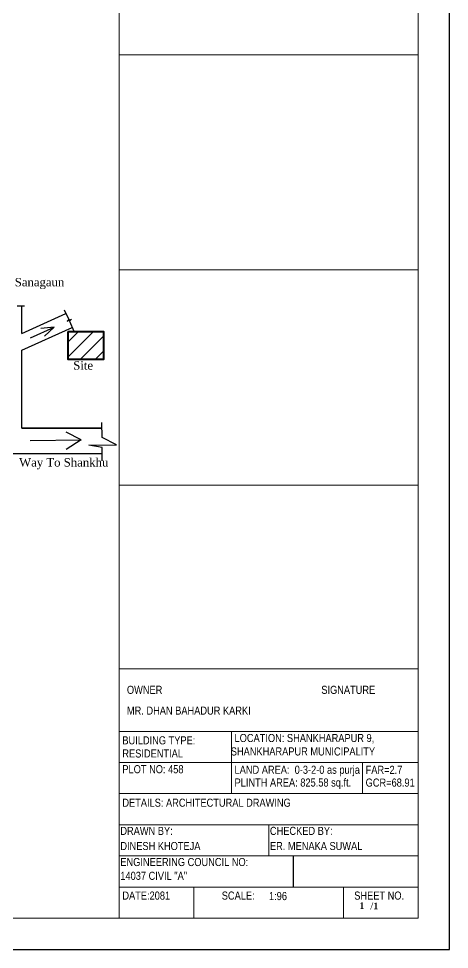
# Model space of a CAD drawing. Header units: inches. Extents: x -4763 to -1586, y -14268 to -12020.
# Drawn here: x -2226 to -1586, y -14268 to -12884 of the extents above; entities that cross this region are included whole.
import ezdxf

# ---------------------------------------------------------------- set-up
doc = ezdxf.new("R2010")
doc.units = ezdxf.units.IN
doc.header["$LTSCALE"] = 0.5
doc.header["$MEASUREMENT"] = 0
doc.linetypes.add('DASHED2', pattern=[0.375, 0.25, -0.125])
doc.layers.add('A-Wall', color=7, linetype='Continuous')
for name, color, linetype, lineweight in [('DW-SEC', 24, 'Continuous', 25), ('ELE1', 3, 'Continuous', 9), ('river', 7, 'DASHED2', 25), ('TEXT', 220, 'Continuous', 9), ('Text 0.200', 122, 'Continuous', 20), ('wall', 20, 'Continuous', 40)]:
    doc.layers.add(name, color=color, linetype=linetype, lineweight=lineweight)
doc.styles.add('14 INCH', font='times.ttf', dxfattribs={"height": 14})
doc.styles.add('ordinary', font='ARIALN.TTF')
doc.styles.get("Standard").update_dxf_attribs({"font": 'arial.ttf'})

msp = doc.modelspace()

# ---------------------------------------------------------------- hatches: boundary and pattern name
at = {"layer": 'DW-SEC'}
h = msp.add_hatch(dxfattribs=at)
h.set_pattern_fill('ANSI31', color=256, scale=125)
h.set_pattern_definition([(45, (-45551.457, 3804.172), (-11.0485435, 11.0485435), [])])
h.paths.add_polyline_path([(-2099.7, -13349.5), (-2152.2, -13349.5), (-2152.2, -13391.1), (-2099.7, -13391.1)])

# ---------------------------------------------------------------- linework, layer by layer
at = {"layer": 'A-Wall', "ltscale": 50}
msp.add_line((-1817.9, -14129), (-1817.9, -14175.3), dxfattribs=at)
at = {"layer": 'Defpoints'}
msp.add_lwpolyline([(-1585.6, -12020), (-4763.2, -12020), (-4763.2, -14268), (-1585.6, -14268)], close=True, dxfattribs=at)
at = {"layer": 'ELE1'}
for p, q in [((-2076.5, -14221.7), (-2076.5, -12066.3)), ((-1631.9, -12938.1), (-2076.5, -12938.1)), ((-1631.9, -13257.9), (-2076.5, -13257.9)), ((-1631.9, -13577.7), (-2076.5, -13577.7))]:
    msp.add_line(p, q, dxfattribs=at)
msp.add_lwpolyline([(-4716.9, -12066.3), (-1631.9, -12066.3), (-1631.9, -14221.7), (-4716.9, -14221.7)], close=True, dxfattribs=at)
msp.add_lwpolyline([(-4716.9, -12066.3), (-1631.9, -12066.3), (-1631.9, -14221.7), (-4716.9, -14221.7)], close=True, dxfattribs=at)
at = {"layer": 'river', "color": 1, "linetype": 'Continuous', "ltscale": 10}
for p, q in [((-2217.3, -13311.7), (-2228.3, -13311.7)), ((-2221.5, -13352.1), (-2221.5, -13311.7)), ((-2221.5, -13352.1), (-2155.7, -13322.5)), ((-2221.5, -13377.2), (-2146.3, -13343.4)), ((-2208.2, -13358.8), (-2173.1, -13343)), ((-2173.1, -13343), (-2192.9, -13345)), ((-2173.1, -13343), (-2187.4, -13356.2)), ((-2221.5, -13493.2), (-2221.5, -13377.2)), ((-2102, -13507), (-2102.1, -13484.4)), ((-2221.5, -13493.2), (-2102.1, -13493.2)), ((-2102.1, -13493.2), (-2221.5, -13493.2)), ((-2133, -13510.5), (-2155.4, -13499.1)), ((-2209.1, -13511.2), (-2133, -13510.5)), ((-2133, -13510.5), (-2155.4, -13524.7)), ((-2121.6, -13518.3), (-2080.3, -13517.9)), ((-2102, -13522), (-2121.6, -13518.3)), ((-2080.3, -13517.9), (-2102, -13507)), ((-2102, -13531.4), (-2504.4, -13531.4)), ((-2102, -13541.6), (-2102, -13522))]:
    msp.add_line(p, q, dxfattribs=at)
msp.add_lwpolyline([(-2158.2, -13317), (-2151.6, -13331.7), (-2153.8, -13334), (-2147.2, -13331.2), (-2150.5, -13334.2), (-2143.9, -13348.9)], dxfattribs=at)
at = {"layer": 'TEXT'}
for p, q in [((-2076.5, -13851.1), (-1631.9, -13851.1)), ((-2076.5, -13943.8), (-1631.9, -13943.8)), ((-1909.7, -13943.8), (-1909.7, -14036.4)), ((-2076.5, -13990.1), (-1631.9, -13990.1)), ((-1714.8, -13990.1), (-1714.8, -14036.4)), ((-2076.5, -14036.4), (-1631.9, -14036.4)), ((-2076.5, -14082.7), (-1631.9, -14082.7)), ((-1854.2, -14082.7), (-1854.2, -14129.1)), ((-2076.5, -14129), (-1631.9, -14129)), ((-2076.5, -14175.3), (-1631.9, -14175.3)), ((-1965.4, -14221.7), (-1965.4, -14175.3)), ((-1743.1, -14221.7), (-1743.1, -14175.3))]:
    msp.add_line(p, q, dxfattribs=at)
at = {"layer": 'wall'}
msp.add_lwpolyline([(-2152.2, -13349.5), (-2099.7, -13349.5), (-2099.7, -13391.1), (-2152.2, -13391.1)], close=True, dxfattribs=at)

# ---------------------------------------------------------------- texts
at = {"insert": (-1743.1, -14184.4), "char_height": 6.5423, "width": 86.843, "attachment_point": 1}
msp.add_mtext('\\A1;{\\fTimes New Roman|b1|i0|c0|p18;\\H1.2367x;\\P\\pi29.76545;\\H0.80859x;    \\fBookman Old Style|b0|i0|c0|p18;\\H1.6907x;/\\fBookman Old Style|b1|i0|c0|p18;\\H0.86414x;1\\fArial|b1|i0|c0|p34;\\H1.2047x; \\H0.8998x;   }', dxfattribs=at)
at = {"layer": 'river', "color": 7, "linetype": 'Continuous', "ltscale": 10, "width": 211.888, "attachment_point": 1, "style": '14 INCH'}
for s, insert, char_height in [('Way To Sanagaun', (-2298.1, -13269.7), 12.543), ('Site', (-2144.8, -13393.5), 12.54), ('Way To Shankhu', (-2225.3, -13537.6), 12.543)]:
    msp.add_mtext(s, dxfattribs=dict(at, insert=insert, char_height=char_height))
at = {"layer": 'TEXT', "style": 'ordinary'}
for s, p in [('OWNER', (-2065, -13888.1)), ('SIGNATURE', (-1776, -13888.1)), ('MR. DHAN BAHADUR KARKI', (-2065, -13919)), ('LOCATION: SHANKHARAPUR 9,', (-1905, -13959.7)), ('BUILDING TYPE:  ', (-2071.8, -13963.2)), ('RESIDENTIAL', (-2071.8, -13982.7)), ('SHANKHARAPUR MUNICIPALITY', (-1910.6, -13979.7)), ('PLOT NO: 458 ', (-2071.8, -14006.1)), ('LAND AREA:  0-3-2-0 as purja', (-1905, -14006.9)), ('FAR=2.7', (-1710.1, -14007)), ('PLINTH AREA: 825.58 sq.ft.', (-1905, -14025.9)), ('GCR=68.91', (-1710.1, -14026)), ('DETAILS: ARCHITECTURAL DRAWING ', (-2071.8, -14055.9)), ('DRAWN BY:', (-2074.8, -14097.8)), ('CHECKED BY: ', (-1852.4, -14097.8)), ('DINESH KHOTEJA', (-2074.8, -14120.3)), ('ER. MENAKA SUWAL', (-1852.4, -14120.3)), ('ENGINEERING COUNCIL NO:', (-2074.8, -14144.1)), ('14037 CIVIL "A"', (-2074.8, -14164.6)), ('DATE:2081', (-2071.8, -14194)), ('SCALE:', (-1924, -14194)), ('SHEET NO.', (-1727, -14194))]:
    msp.add_text(s, height=12, dxfattribs=at).set_placement(p)
msp.add_attdef('1:96', (-1853.8, -14194.7), 'SCALE', height=12, dxfattribs=at)
at = {"layer": 'Text 0.200', "ltscale": 10, "insert": (-1715.6, -14198), "char_height": 9.93, "width": 19.482, "attachment_point": 2}
msp.add_mtext('{\\fBookman Old Style|b1|i0|c0|p18;1}', dxfattribs=at)

doc.saveas('drawing.dxf')
